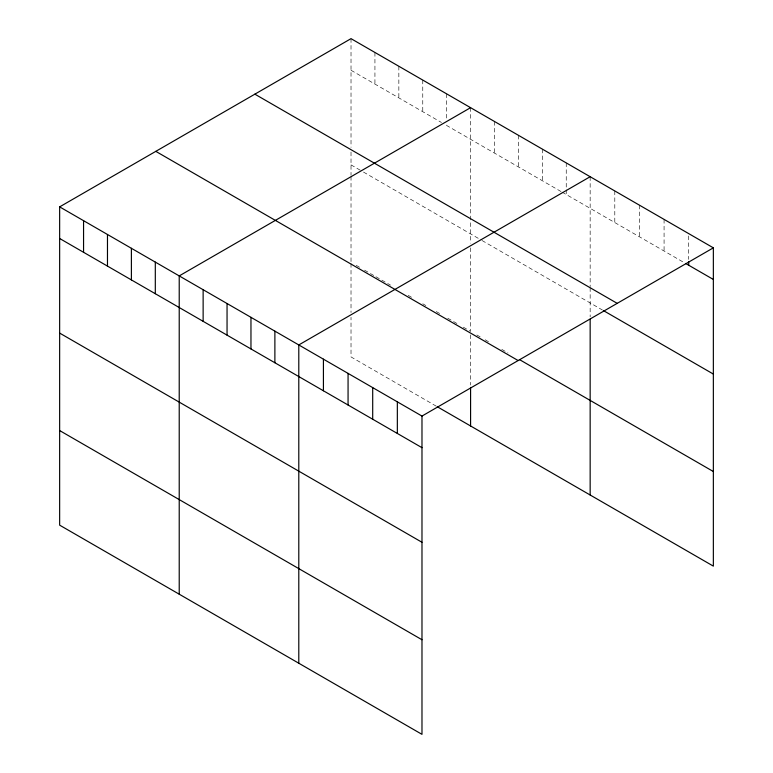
<?xml version="1.0" encoding="UTF-8"?>
<svg xmlns="http://www.w3.org/2000/svg" width="773" height="773" viewBox="0 0 773 773"><rect width="100%" height="100%" fill="white"/><g stroke="black" fill="none" stroke-linecap="round" stroke-linejoin="round"><path stroke-width="0.58" stroke-dasharray="3.87 2.9" d="M351.019 70.266L441.47 122.492M561.043 191.53L446.678 125.497L446.678 123.149M562.087 192.129L684.607 262.868M351.019 164.871L362.45 171.471M363.494 172.07L480.99 239.901M482.023 240.509L602.476 310.05M356.218 265.342L360.373 267.738M364.537 270.144L374.934 276.145M375.968 276.744L390.529 285.15M408.202 295.354L412.367 297.75M422.763 303.76L425.875 305.557M436.272 311.558L440.436 313.964M447.712 318.167L457.075 323.568M463.307 327.172L470.583 331.366L470.583 247.824M476.825 334.97L480.99 337.376M485.144 339.772L489.299 342.178M501.783 349.377L508.016 352.981M436.272 406.163L351.019 356.933L351.019 317.23M688.714 235.958L688.714 259.38M664.075 219.397L664.075 251.012M639.435 205.164L639.435 236.789M614.796 190.941L614.796 222.556M590.157 176.717L590.157 286.58M590.157 287.749L590.157 316.862M566.242 162.91L566.242 188.67M566.242 189.839L566.242 194.525M542.327 149.102L542.327 180.718M518.412 135.294L518.412 166.91M494.498 121.487L494.498 153.112M470.583 107.679L470.583 243.186M470.583 334.873L470.583 385.089M446.678 93.881L446.678 118.472M422.763 80.073L422.763 111.689M398.849 66.265L398.849 97.881M374.934 52.458L374.934 84.073M351.019 38.65L351.019 147.353M351.019 152.02L351.019 175.307M351.019 176.476L351.019 262.337M351.019 263.506L351.019 312.553"/><path stroke-width="1.16" d="M59.647 206.874L421.981 416.067L421.981 734.35L59.647 525.157L59.647 206.874L351.019 38.65L713.353 247.843L713.353 566.126L437.315 406.762M470.583 107.679L179.22 275.903L179.22 594.195M590.157 176.717L298.793 344.942L298.793 663.224M421.981 416.067L713.353 247.843M685.632 263.458L713.353 279.459M254.868 94.161L617.202 303.354M603.5 310.64L713.353 374.064M519.456 359.58L713.353 471.53M155.798 151.353L518.132 360.547M59.647 238.49L421.981 447.683M59.647 333.086L421.981 542.279M59.647 430.561L421.981 639.744M688.714 261.718L688.714 265.236M590.157 319.181L590.157 495M470.583 387.428L470.583 425.971M397.341 401.834L397.341 433.46M372.702 387.611L372.702 419.227M348.063 373.388L348.063 405.004M323.423 359.165L323.423 390.78M274.879 331.134L274.879 362.75M250.964 317.326L250.964 348.942M227.049 303.518L227.049 335.134M203.135 289.711L203.135 321.326M155.305 262.095L155.305 293.711M131.391 248.288L131.391 279.903M107.476 234.48L107.476 266.105M83.561 220.682L83.561 252.298"/></g></svg>
